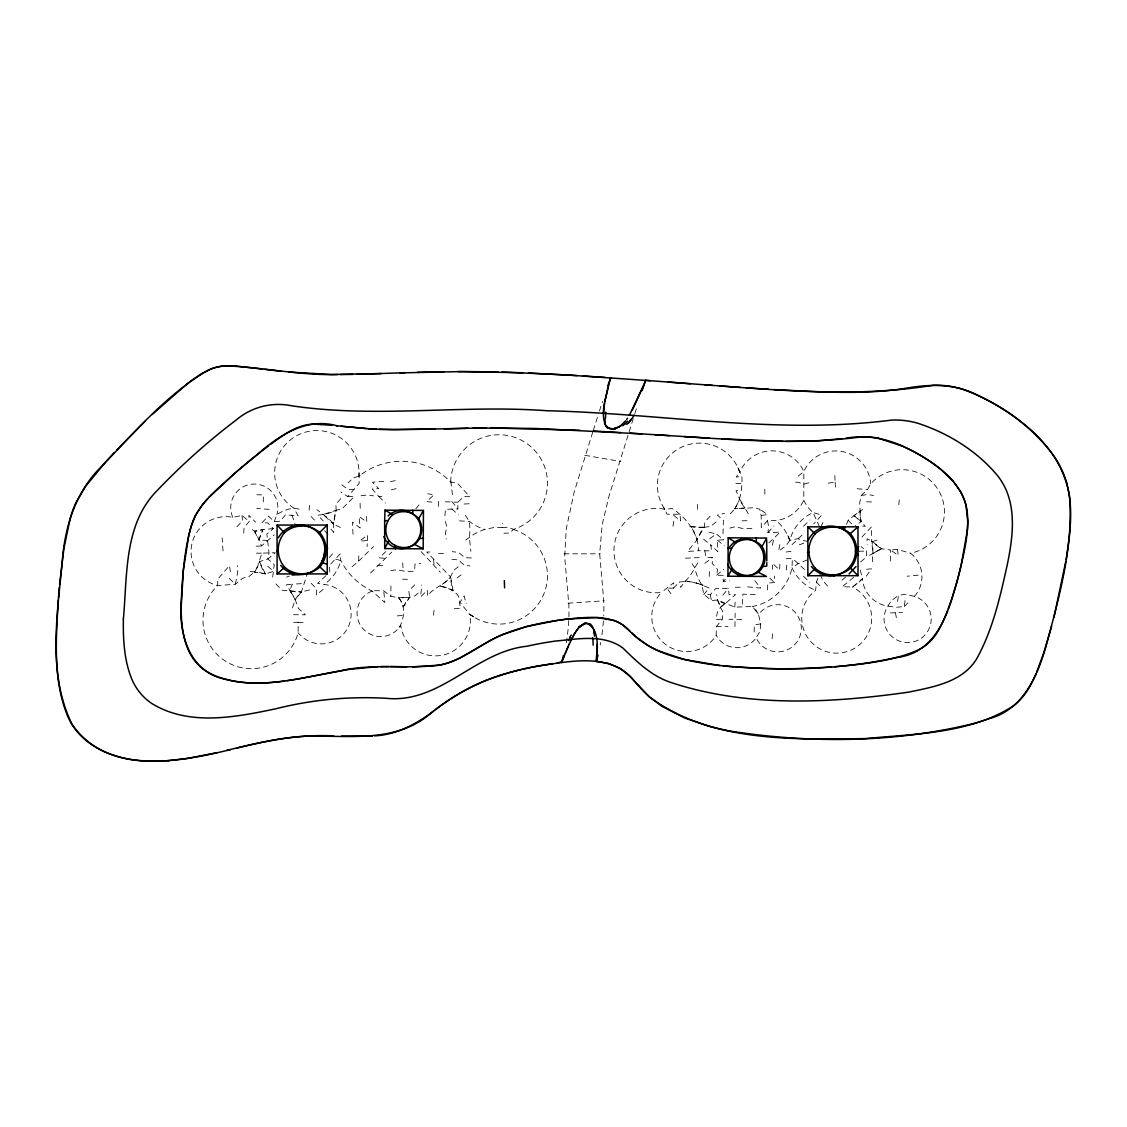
<?xml version="1.0" encoding="UTF-8"?>
<svg xmlns="http://www.w3.org/2000/svg" width="1127" height="1127" viewBox="0 0 1127 1127"><rect width="100%" height="100%" fill="white"/><g stroke="black" fill="none" stroke-linecap="round" stroke-linejoin="round"><path stroke-width="0.75" stroke-dasharray="5 3.75" d="M359.034 472.776L359.231 483.3L347.708 496.584L340.875 492.034M399.451 627.218C404.339 618.357 405.833 605.805 398.564 597.704L390.844 596.338L383.772 590.816L371.206 590.618M703.544 539.129L710.799 545.031L711.475 550.849L698.571 550.723C698.374 533.015 686.456 517.814 672.185 508.488L664.874 509.319A42.206 42.206 0 0 0 613.99 548.835A42.206 42.206 0 0 0 661.394 592.478A34.965 34.965 0 0 0 665.198 644.123A34.965 34.965 0 0 0 716.223 635.346L716.293 626.542L722.632 619.075L722.717 611.524L720.435 607.298A34.965 34.965 0 0 0 717.561 600.085L716.687 594.563M722.985 533.761L723.407 520.392L717.307 514.997L724.591 513.405M367.416 540.58L367.458 535.001L359.752 541.045L367.416 540.58L367.078 546.623M819.54 526.788L813.06 512.531A34.965 34.965 0 0 1 803.805 500.205L803.847 471.509A34.965 34.965 0 0 0 739.706 472.269A42.192 42.192 0 0 0 680.863 447.504A42.192 42.192 0 0 0 664.874 509.319L667.015 514.222L679.975 514.25L680.623 520.984L673.129 514.884M754.202 631.923L754.273 624.865L760.725 623.879L758.527 614.581L752.597 606.467L734.79 607.171L717.561 600.085L711.376 600.437L703.826 594.45L701.994 585.124A49.644 49.644 0 0 1 694.739 567.684L692.119 563.782M263.267 501.966L263.38 494.922L256.829 494.753M860.605 561.936L866.466 556.977L866.593 551.103L861.141 546.637M352.159 566.571L358.668 561.176L358.823 555.329M734.945 626.598L735.128 613.187M767.543 589.956L767.797 583.053L774.432 582.546L774.362 576.066M452.462 494.739L450.715 480.581M670.875 593.661L666.902 588.153L673.495 588.139L673.721 582.758L661.394 592.478M779.842 564.134L779.602 570.008L772.404 563.261L772.587 569.318M786.068 558.71L792.394 558.302L791.999 567.67A49.644 49.644 0 0 1 752.597 606.467A23.582 23.582 0 0 1 758.527 614.581A23.582 23.582 0 0 1 794.62 611.806A23.582 23.582 0 0 1 790.943 647.8A23.582 23.582 0 0 1 756.161 637.797A23.582 23.582 0 0 1 716.223 635.346M465.606 540.058L469.424 537.424A48.405 48.405 0 0 1 484.864 529.422L495.049 527.281L502.191 527.591L502.388 523.238M872.368 561.669L872.904 550.864A42.192 42.192 0 0 0 871.734 541.03L871.439 526.915L860.929 538.072M730.24 513.743C740.636 504.276 742.284 489.71 741.946 476.482L737.354 466.522L739.875 471.875L736.17 477.031L741.946 476.482M243.728 533.113L244.052 527.605L249.25 521.491L248.87 515.293L255.575 522.153M709.179 576.475L709.559 570.149M704.84 550.723L705.882 557.513L712.56 557.442L712.194 563.444L717.505 569.417L716.716 575.263L723.252 575.333L723.252 581.433L729.69 580.884M230.401 571.896L229.485 565.669L217.849 578.982L217.652 585.561A48.405 48.405 0 0 0 226.893 662.028A48.405 48.405 0 0 0 298.148 632.754L298.162 622.231L293.048 622.372M734.79 607.171L735.213 601.17M603.452 621.033L601.973 634.91M898.839 504.811L899.346 498.092M444.926 515.8L445.433 509.305L457.9 508.967L457.773 502.233L463.915 496.514L469.846 496.739L457.477 483.314L450.659 482.018A68.254 68.254 0 0 0 358.879 476.298L353.667 477.721L348.102 482.807M760.725 623.879L760.049 631.275L756.161 637.797M786.336 569.98L786.829 564.641M860.211 570.037L862.451 578.672A42.192 42.192 0 0 1 852.505 586.984A34.965 34.965 0 0 1 865.184 638.516A34.965 34.965 0 0 1 812.328 643.235A34.965 34.965 0 0 1 815.652 590.294L816.427 582.025L819.301 574.671M768.896 542.932L780.194 532.113L767.952 532.691L768.558 526.52L767.572 520.604L776.264 520.505A34.965 34.965 0 0 0 803.805 500.205M433.529 615.159L434.247 608.228M309.08 510.263L309.671 504.995M390.942 585.927L390.844 596.338M853.66 577.334L842.137 586.787L852.505 586.984L862.451 578.672A29.781 29.781 0 0 0 887.865 606.115L896.613 607.242L904.333 606.537L905.066 600.423M772.08 638.755L772.953 631.768M890.316 561.147L890.584 549.976L881.723 548.75L871.734 541.03L867.043 538.734L867.156 544.623M272.706 577.109L274.241 564.683L267.817 558.964L259.506 561.598A34.965 34.965 0 0 1 254.42 571.981L249.208 576.362L242.573 578.278L235.402 584.237L217.652 585.561A34.965 34.965 0 0 1 191.872 544.031A34.965 34.965 0 0 1 232.81 517.307L242.023 515.476L249.25 521.491M672.974 526.253L673.861 520.716M897.529 601.48L898.543 595.295L905.784 594.267L914.448 596.408A23.582 23.582 0 0 1 929.451 627.908A23.582 23.582 0 0 1 896.683 639.868A23.582 23.582 0 0 1 887.865 606.115L891.387 600.663L898.543 595.295M779.799 544.566L778.616 551.202L786.068 545.623L789.858 540.27A42.192 42.192 0 0 1 813.06 512.531L821.822 515.081L813.75 523.844M600.24 645.01L600.719 642.489M458.21 566.782L452.8 571.121C450.222 584.068 434.12 585.913 427.612 595.958L427.288 590.252L420.596 596.916L421.709 584.955M914.448 596.408A29.781 29.781 0 0 0 910.588 553.244A42.192 42.192 0 0 0 938.791 490.794A42.192 42.192 0 0 0 870.622 483.934L867.663 489.442L861.267 495.429L859.732 502.684L860.38 517.208L861.211 521.716L865.282 526.365L860.155 525.844M772.404 545.186L773.798 538.692M292.485 607.918L295.232 599.789A29.781 29.781 0 0 1 301.388 591.999L307.389 573.53M360.119 475.326L358.879 476.298A42.192 42.192 0 0 0 327.21 431.866A42.192 42.192 0 0 0 278.2 455.815A42.192 42.192 0 0 0 293.753 508.094L298.162 515.856L285.554 514.785L280.116 521.209L274.27 521.618L268.437 516.053L261.816 522.872L267.606 522.829L273.452 528.577L266.86 533.944L269.071 553.174L267.817 558.964L275.382 552.723L261.858 553.146L257.576 566.627L254.42 571.981L248.912 571.065M633.275 418.638L609.059 495.965L602.156 524.703L599.677 553.808L603.508 597.873A171.205 171.205 0 0 1 603.734 615.99M592.732 432.148L574.305 491.611L566.261 528.704L564.669 556.907L568.684 603.142M634.853 413.553L637.248 405.917M593.253 430.5L597.873 415.835M599.423 411.003L602.551 401.395M274.27 521.618L276.833 514.574A42.192 42.192 0 0 1 293.753 508.094L302.008 509.728M293.4 614.708L305.403 614.807L298.486 608.566L295.232 599.789A48.405 48.405 0 0 0 289.724 590.745L292.175 584.223L304.769 583.42M846.419 524.379L848.194 520.195L854.012 515.701A34.965 34.965 0 0 0 860.056 511.01L865.367 508.277M820.836 527.056L823.189 521.857M273.452 528.577L263.042 529.507L258.985 540.002L261.563 545.919L274.227 534.888M414.666 584.828L408.833 591.154L409.65 597.296L398.564 597.704A23.582 23.582 0 0 1 403.396 606.904L409.65 597.296L415.102 595.789L420.427 591.154M697.81 562.937L694.739 567.684A42.206 42.206 0 0 1 684.723 581.673L680.652 587.406L679.482 581.87L686.723 581.617A34.965 34.965 0 0 1 701.994 585.124L709.193 587.97L703.826 594.45L710.334 594.718L715.546 588.646L728.422 588.322L729.099 594.76L735.593 594.605L724.999 603.804A23.582 23.582 0 0 0 720.435 607.298L717.223 612.637L716.152 619.611L722.632 619.075M866.339 576.179L871.396 568.839L865.085 569.403M340.763 498.543L335.902 504.544L336.128 510.306A68.254 68.254 0 0 0 333.578 524.224L333.831 532.381L329.239 527.239M722.844 595.211L728.422 588.322M415.863 508.714L420.075 503.656M329.309 557.597L333.353 552.765M329.817 572.107L329.464 565.345L340.171 553.864L340.833 560.57A68.254 68.254 0 0 0 372.079 591.041L384.814 602.522L383.772 590.816M767.952 532.691L773.925 525.929M767.572 520.604L761.288 527.464L761.162 515.433L759.823 509.136L753.005 507.798L734.635 508.812A42.192 42.192 0 0 0 739.537 498.923L736.044 490.696L741.665 490.668M450.659 482.018A48.405 48.405 0 0 1 495.007 434.923A48.405 48.405 0 0 1 546.567 473.988A48.405 48.405 0 0 1 513.236 529.422L509.939 532.972L503.938 533.268M710.151 516.194L704.995 521.759L704.121 527.281A49.644 49.644 0 0 0 696.993 539.974L687.569 551.469L698.571 550.723M792.042 544.665L804.298 533.001M673.495 588.139L679.482 581.87M370.544 573.023L391.745 552.117M236.909 526.703L242.474 520.97L242.023 515.476M904.333 606.537L910.405 600.381M358.668 561.176L373.586 546.454M385.73 551.624L379.489 557.837L385.265 558.358M723.252 581.433L725.379 579.32M803.565 526.196L809.904 519.956M325.999 575.629L317.575 583.392L324.153 584.448A29.781 29.781 0 0 1 347.581 628.218A29.781 29.781 0 0 1 298.148 632.754M716.716 575.263L723.548 569.304M841.925 580.194L848.011 575.066M716.138 521.914L710.588 526.464L703.84 527.309M798.184 476.143L803.847 471.509A34.965 34.965 0 0 1 870.622 483.934M323.195 589.393L316.349 594.859L316.631 588.942L310.728 582.828M457.139 577.926L463.718 572.798M704.854 563.303L712.56 557.442M854.012 515.701L861.211 521.716A42.192 42.192 0 0 0 854.012 515.701L860.056 511.01L860.042 511.827A42.192 42.192 0 0 0 861.211 521.716L855.379 525.506M881.511 548.624L866.466 556.977M709.714 538.734L716.194 533.973L723.844 539.805L717.434 540.129L717.885 551.61L710.799 545.031M876.172 551.512L881.723 548.75A42.192 42.192 0 0 1 871.734 541.03M807.538 559.781L797.944 563.824L791.999 567.67A42.192 42.192 0 0 0 815.652 590.294M799.212 544.919L807.693 541.566L797.55 538.762L789.858 540.27A49.644 49.644 0 0 0 776.264 520.505M286.497 577.094L289.357 576.108M267.564 540.425L258.985 540.002A42.192 42.192 0 0 1 263.042 529.507L254.392 531.183L249.856 527.971M265.423 573.967L259.506 561.598A42.192 42.192 0 0 0 265.423 573.967L254.42 571.981A48.405 48.405 0 0 1 265.423 573.967L273.593 571.333L266.888 565.557M876.961 540.242L871.889 541.678L872.777 554.033A29.781 29.781 0 0 1 881.723 548.75M808.834 482.821L803.903 484.145L798.212 482.286L792.253 482.117M729.803 528.112L735.522 526.633L741.425 528.267L753.738 528.732M309.545 589.928L301.303 591.999L295.232 599.789L286.582 584.758L292.175 584.223M391.252 489.836L396.69 488.498M390.407 481.623L396.915 480.285M390.731 570.783C398.704 568.036 406.608 573.756 414.666 570.671L414.947 564.063L420.794 563.528M828.26 483.131L835.121 482.173L834.825 475.552M861.267 495.429L867.677 494.556L873.51 495.457M786.026 552.019L793.197 551.075M361.02 495.795L367.289 494.964L373.544 495.866M761.162 515.433L767.501 514.673L759.823 509.136M918.28 575.15L907.066 576.207M703.558 527.337L699.867 527.521A42.192 42.192 0 0 1 690.865 526.605L686.597 526.563M897.557 549.441L890.584 549.976L898.163 555.428L897.557 549.441L910.588 553.244M383.828 481.37L372.403 482.215L378.714 488.639L372.248 488.991L378.954 496.598L384.885 496.204M568.036 603.184L604.311 600.79M445.278 501.797L457.773 502.233M502.191 527.591L508.207 527.211L514.616 529.873M397.296 615.849L403.381 615.469M256.139 546.243L261.563 545.919M699.191 557.626L681.835 558.344M464.211 504.008L469.832 503.727M890.344 612.933L902.558 612.51M716.293 626.542L728.014 626.556M438.473 553.582L445.306 553.427M742.045 520.815L748.3 520.702M735.846 483.596L741.566 483.497M858.689 551.23L866.593 551.103M735.227 587.28L741.397 587.195M857.154 488.78L867.663 489.442M377.728 565.486L383.884 565.444M256.435 553.174L261.858 553.146M347.708 496.584L354.301 496.584L342.242 508.615L336.128 510.306A42.192 42.192 0 0 1 323.111 514.504L317.8 515.222L323.252 520.97M563.965 553.808L600.311 553.808M454.364 608.355L460.534 608.383L458.28 595.803C453.787 589.97 446.743 587.195 439.643 586.195A68.254 68.254 0 0 0 450.659 576.996L426.767 552.005L432.204 552.033M354.075 489.456L347.919 489.386L341.396 484.483M684.723 581.673C685.639 578.771 716.716 589.956 696.204 582.927M747.595 586.857L760.64 588.069L754.766 580.644M402.508 579.193L408.397 579.32M741.791 619.681L728.972 619.244M866.564 501.754L872.002 501.98M471.382 557.964L465.042 557.71L458.576 552.469L452.265 551.638M398.564 597.704L401.621 597.775A68.254 68.254 0 0 0 409.65 597.296A34.965 34.965 0 0 0 403.396 606.904M755.245 594.676L742.792 594.168L742.468 606.509M459.464 520.871L469.395 521.407A48.405 48.405 0 0 0 484.864 529.422M269.212 509.362L256.801 508.474M289.724 590.745L301.388 591.999L300.12 592.027A42.192 42.192 0 0 1 289.724 590.745L281.947 590.21L275.058 582.997M298.162 622.231L304.572 622.837M431.979 502.135L426.626 501.557L434.092 494.767L427.809 493.795M451.871 559.26L458.224 559.964L464.592 565.317L469.917 565.909M690.865 526.605L704.121 527.281L696.993 539.974A42.206 42.206 0 0 0 690.865 526.605M584.814 455.308L620.639 461.422M709.094 532.198L716.194 533.973M335.719 559.161L340.833 560.57A42.192 42.192 0 0 1 324.153 584.448M340.396 527.492L333.578 524.224A42.192 42.192 0 0 0 323.111 514.504L317.011 509.686M372.079 591.041A23.582 23.582 0 0 0 362.542 628.148A23.582 23.582 0 0 0 400.747 625.316A34.965 34.965 0 0 0 440.981 655.435A34.965 34.965 0 0 0 469.762 614.243L474.932 617.666L469.818 614.525L460.041 602.424L464.099 595.873L466.226 603.678M717.434 540.129L724.21 545.82M804.551 569.544L792.394 558.302M451.828 508.883L458.337 514.856M769.713 578.095L774.432 582.546M229.232 578.348L235.402 584.237L237.797 571.727L237.487 565.641M378.954 496.598L385.406 503.093M421.146 551.638L440.347 572.291M803.565 576.249L809.778 582.56M311.066 516.504L316.462 522.167M816.427 582.025L821.47 587.491M848.194 520.195L853.928 526.45M324.576 530.69L327.929 534.367M827.556 586.082L822.766 580.475L820.456 574.657M451.814 501.388L457.9 508.967M465.324 515.278L469.395 521.407A68.254 68.254 0 0 1 469.424 537.424L470.847 551.455M663.803 507.685L664.874 509.319M254.392 531.183L258.985 540.002A34.965 34.965 0 0 0 254.392 531.183A23.582 23.582 0 0 0 263.042 529.507M748.258 513.729L744.975 508.066A34.965 34.965 0 0 1 739.537 498.923L744.975 508.066L743.369 508.038A49.644 49.644 0 0 0 734.635 508.812M789.886 540.171L787.322 534.607L789.858 540.27M291.949 515.039L295.499 525.421M453.026 590.689L450.659 576.996A48.405 48.405 0 0 0 453.026 590.689A34.965 34.965 0 0 0 439.643 586.195M445.404 521.449L446.855 527.211L445.404 533.029L446.193 539.1M710.334 594.718L711.376 600.437M895.486 612.806L896.543 619.019M433.571 559.175L434.149 566.022M223.019 550.892L222.174 537.931M835.121 482.173L835.586 489.287M402.705 562.922L403.212 571.192M697.374 504.332L697.74 511.264M438.276 501.374L438.586 508.052M352.99 534.24L352.483 522.097L360.189 528.042L359.048 516.377L366.768 521.998L366.585 515.969M360.091 503.276L360.26 510.052M764.824 489.188L764.839 496.176M513.236 529.422A48.405 48.405 0 0 1 542.115 597.789A48.405 48.405 0 0 1 469.762 614.243M232.81 517.307A23.582 23.582 0 0 1 252.842 484.075A23.582 23.582 0 0 1 276.833 514.574M568.769 603.142A177.967 177.967 0 0 1 565.895 644.545M333.733 522.463L333.578 524.224L323.111 514.504L336.128 510.306L333.733 522.463M724.999 603.804L720.435 607.298L717.561 600.085A49.644 49.644 0 0 0 724.999 603.804"/><path stroke-width="1.5" d="M324.858 549.821L323.97 556.386L321.589 562.119L326.309 564.063M858.422 555.231L855.52 550.864L858.718 546.863M766.825 560.837L766.712 539.833M766.797 562.584L766.726 566.106L762.894 566.557A19.018 19.018 0 0 1 758.316 572.291A19.934 19.934 0 0 1 738.213 573.136A19.018 19.018 0 0 1 732.451 568.572A19.934 19.934 0 0 1 731.606 548.483A19.018 19.018 0 0 1 736.17 542.735L728.197 537.804L727.943 576.207L766.416 576.46L758.316 572.291M384.659 520.787L384.716 548.567L423.188 548.835L423.456 510.432L384.983 510.165L384.659 520.787L388.111 520.575A19.004 19.004 0 0 1 392.858 514.715A19.934 19.934 0 0 1 412.778 513.982A19.004 19.004 0 0 1 418.68 518.702A19.934 19.934 0 0 1 419.399 538.607A19.004 19.004 0 0 1 414.694 544.496A19.934 19.934 0 0 1 394.76 545.229A19.004 19.004 0 0 1 388.871 540.509A19.934 19.934 0 0 1 388.139 520.589M608.665 384.856C606.298 397.732 599.973 412.51 605.664 425.344M277.073 525.069L277.101 573.939L327.239 573.911L327.224 525.055L277.073 525.069L284.384 532.846A26.217 26.217 0 0 0 278.242 551.089A26.118 26.118 0 0 0 284.694 567.304A26.189 26.189 0 0 0 303.36 573.756A26.09 26.09 0 0 0 319.955 566.966A26.217 26.217 0 0 0 326.069 548.694A26.118 26.118 0 0 0 319.617 532.479A26.189 26.189 0 0 0 300.951 526.027A26.09 26.09 0 0 0 284.356 532.817M807.848 526.844L807.862 575.714L858.013 575.7L857.985 526.83L807.848 526.844L815.117 533.888A26.203 26.203 0 0 0 808.932 552.188A26.118 26.118 0 0 0 815.328 568.346A26.189 26.189 0 0 0 834.036 574.855A26.09 26.09 0 0 0 850.575 568.107A26.203 26.203 0 0 0 856.745 549.779A26.118 26.118 0 0 0 850.336 533.635A26.189 26.189 0 0 0 831.627 527.126A26.09 26.09 0 0 0 815.089 533.86M603.48 413.792L604.551 403.311M420.681 531.521L420.794 529.507M58.294 599.944C56.125 637.896 52.786 677.933 66.859 714.124C79.313 746.384 115.433 760.669 147.989 761.077A183.405 183.405 0 0 0 168.472 760.626M58.449 597.972L59.308 587.364M59.576 584.448L63.901 548.426L70.001 519.167M967.375 530.268L961.162 565.345A410.665 410.665 0 0 1 956.217 584.251L951.16 600.466M1066.128 559.429C1070.129 534.254 1073.622 507.981 1066.649 482.99M1065.776 561.528L1054.013 617.202M604.875 401.367L608.073 387.096M597.986 655.111L596.324 661.422L608.707 663.479L620.54 668.635L629.599 676.073L649.504 696.993L662.211 706.46L684.822 718.054L707.953 725.929M1051.59 626.485L1043.898 652.406L1036.77 671.946M608.65 384.927L610.707 377.827L607.918 385.603M642.165 390.59L645.588 380.348L712.461 385.392M950.709 601.776L948.159 608.89M947.427 610.848C942.116 624.372 936.002 638.798 923.323 647.011A53.42 53.42 0 0 1 917.012 650.533M644.63 382.743L645.588 380.348L643.658 385.138M561.894 661.676L557.273 663.014M562.641 659.83L561.57 662.493A177.967 177.967 0 0 0 563.5 655.365M562.542 660.056L566.008 651.589M563.514 657.675L563.824 656.886M564.148 656.111L564.458 655.351M643.7 385.025L632.275 410.298M642.784 387.279L629.317 415.454M565.317 653.251L568.05 646.771M566.402 650.645L566.951 649.349M845.236 527.154L844.053 529.944L843.207 527.098M567.233 648.687L567.529 647.983M1036.164 673.397C1031.163 685.315 1024.612 696.965 1014.427 705.206C971.009 733.719 915.561 733.846 865.536 738.565C792.309 739.594 711.024 742.439 649.504 696.993A106.741 106.741 0 0 1 642.277 689.935L636.022 683.018M567.839 647.278L569.177 644.221M569.05 644.517L574.15 634.233L578.954 627.33M572.093 638.079L574.953 632.881M384.716 548.567L388.871 540.495M418.666 518.716L423.456 510.432M727.943 576.207L732.451 568.557M575.629 631.782L579.447 626.809M627.542 418.202L626.654 419.455M625.682 420.751L620.808 425.738M105.572 462.042L85.694 486.202L75.946 502.628A90.343 90.343 0 0 0 72.945 509.869L71.917 512.827A128.534 128.534 0 0 0 70.283 518.195M106.826 460.661L114.32 452.547M849.138 573.854L855.971 566.585M116.602 450.124L145.186 421.216M208.875 497.472L235.275 472.875A719.984 719.984 0 0 1 251.532 459.224L260.703 451.885M807.862 575.714L815.356 568.318M319.589 532.507L327.224 525.055M579.898 626.358L584.124 623.597L587.984 623.597A6.072 3.635 -2.1 0 1 588.66 623.865L588.872 623.978M152.272 414.412L188.716 382.447M622.16 424.597L618.653 427.189M850.322 533.649L857.985 526.83M277.101 573.939L284.722 567.29M261.929 450.927L268.635 445.799M189.914 381.532L201.296 373.784L211.524 368.797A46.475 46.475 0 0 1 223.202 366.064L235.726 366.021L262.619 369.05M270.494 444.404C282.06 436.107 293.893 426.753 308.347 424.555A49.053 49.053 0 0 1 313.912 424.146L331.944 425.288M435.515 709.728C454.378 695.401 475.045 683.187 497.796 676.144A268.635 268.635 0 0 1 515.588 671.002M433.74 711.01C416.581 723.872 396.718 734.776 374.882 735.861M917.012 650.533C891.048 661.549 862.451 664.085 834.614 666.761M583.856 623.682L585.012 623.372A3.635 2.113 -1.4 0 1 585.927 623.273M292.217 575.136L307.389 573.53M615.553 428.485L620.033 426.316A40.276 27.823 42.4 0 0 620.822 425.738M326.097 548.694L327.661 548.285M807.425 552.568L808.89 552.188M515.588 671.002L521.392 669.579M226.865 750.413C261.76 741.51 297.458 733.945 333.691 735.945M236.628 748.131C259.154 742.82 281.82 737.509 305.023 736.269C347.989 735.001 396.591 743.876 431.754 712.419C462.281 687.555 499.5 672.425 538.171 666.043C570.008 661.338 612.215 651.8 634.924 681.779M230.457 749.582C178.855 762.401 107.403 775.39 72.029 724.351C46.7 672.439 57.829 612.271 62.647 556.963C65.817 523.351 77.073 489.963 101.965 466.085C134.719 431.88 166.599 394.816 207.664 370.403A47.912 47.912 0 0 1 226.457 365.838C263.69 367.458 300.515 375.559 337.959 374.544M522.872 669.227L527.366 668.226A379.982 379.982 0 0 1 540.002 665.705L552.948 663.606M217.088 752.653L187.758 758.358L168.472 760.64M298.627 678.82L348.722 669.424L378.052 666.62M296.908 679.116L287.272 680.666M558.048 620.287L526.887 626.499L502.712 634.571A143.791 143.791 0 0 0 490.301 640.502L459.76 658.083A94.978 94.978 0 0 1 450.701 661.986L447.504 663.07A72.325 72.325 0 0 1 439.107 665.198L412.679 666.846M560.02 620.005L566.923 619.103M284.511 681.06C261.239 684.188 236.684 684.695 214.651 675.524A60.083 60.083 0 0 1 205.241 670.41C185.983 657.971 181.546 632.853 181.222 611.538A201.127 201.127 0 0 1 181.165 607.073L183.363 570.192L188.632 536.015A141.002 141.002 0 0 1 191.125 526.563L195.365 515.645L202.212 505.079A107.53 107.53 0 0 1 207.791 498.641M841.841 438.685L814.61 441.122L785.392 441.418M568.149 618.962L597.211 617.596L614.356 620.526A35.712 35.712 0 0 1 622.935 625.147L636.966 637.671L648.095 645.616M845.842 438.206C866.86 434.43 888.456 438.699 907.32 448.391A181.024 181.024 0 0 1 925.521 458.464L931.339 462.295A145.946 145.946 0 0 1 941.2 469.705L952.864 480.863L960.514 491.555A54.35 54.35 0 0 1 966.05 505.657L967.783 520.646A101.064 101.064 0 0 1 967.36 530.268M419.427 538.621L423.498 538.213M831.557 667.001L803.847 668.438A685.765 685.765 0 0 1 767.797 668.593L735.508 667.029M372.403 736.044L341.636 736.114M404.607 372.741L356.822 374.319M381.306 373.572L331.408 374.502L288.568 372.037M400.113 372.896L463.859 371.53L498.373 371.938M435.191 429.162L379.038 429.387M444.32 428.88L468.283 428.246M417.201 372.333L443.855 371.713M728.197 537.804L766.67 538.058L762.035 546.468A19.018 19.018 0 0 0 756.273 541.862A19.934 19.934 0 0 0 736.156 542.707M472.946 428.147L486.498 427.95M380.489 666.564L388.815 666.494M353.005 374.403L340.171 374.544M855.52 551.286L858.689 551.23M490.513 427.922L579.856 430.275M457.956 371.558L522.576 372.741M390.266 666.494L406.819 666.761M783.251 441.39L721.674 438.854M501.966 372.023L566.557 374.953L650.265 380.701M528.633 372.995L576.968 375.587M376.601 429.26L368.402 428.767M593.38 430.993L620.639 432.585M774.066 389.59C816.99 391.689 860.436 394.999 903.178 388.745C927.338 384.138 953.203 383.095 975.771 394.295C1019.287 414.919 1064.423 449.25 1069.974 500.501C1072.467 548.793 1059.436 596.366 1046.983 642.601C1038.531 674.059 1023.696 709.771 988.83 718.758A204.875 204.875 0 0 1 973.573 723.52C894.176 743.017 810.412 743.552 729.916 731.057A275.777 275.777 0 0 1 707.953 725.957M709.489 438.149L629.923 433.148M641.756 433.895L535.297 428.443L479.736 428.035L394.478 429.838L372.502 429.035L336.395 425.752M684.145 436.6C743.073 440.319 802.424 444.827 861.183 436.896A79.299 79.299 0 0 1 878.37 438.164M768.614 389.266L746.187 387.801M582.56 375.939L605.058 377.432M655.167 434.754L669.79 435.684M740.425 387.406L719.928 385.941M704.924 384.828C780.772 390.393 857.408 397.549 932.959 385.293A84.722 84.722 0 0 1 962.655 389.308C998.099 402.043 1030.43 424.794 1053.196 454.914A94.64 94.64 0 0 1 1066.734 482.962M366.993 428.669L341.115 426.26M668.156 382.053L690.372 383.743M733.592 666.874L723.097 665.916M611.947 428.894L608.397 427.922L605.72 425.442A26.527 16.06 -33 0 1 605.058 423.822M727.887 548.159L731.592 548.469M337.241 425.851C306.417 417.089 278.82 435.459 256.787 454.984A708.798 708.798 0 0 0 231.077 476.538C215.553 490.992 196.943 505.121 191.125 526.577C184.208 550.849 182.433 576.263 181.236 601.367C178.489 632.627 188.97 671.791 224.203 678.947C262.661 689.259 302.05 677.651 340.044 670.889C372.657 663.169 406.227 669.353 439.093 665.184C462.873 660.802 480.905 643.32 502.853 634.501C527.521 624.457 554.104 620.005 580.532 617.85C597.704 616.568 617.596 617.089 629.866 631.078M281.116 371.276L264.93 369.346M720.181 665.606L683.709 659.323L657.971 650.659A104.191 104.191 0 0 1 649.391 646.363M856.774 549.779L858.422 549.976M878.356 438.22L902.361 446.109A178.658 178.658 0 0 1 931.099 462.14C948.427 473.889 965.008 490.484 967.262 512.348C969.276 534.113 963.416 555.597 958.344 576.559C949.272 610.454 937.551 653.35 895.88 657.633C836.812 670.579 775.432 671.171 715.462 665.043C685.836 660.929 653.435 654.717 631.5 632.641M276.664 550.694L278.214 551.089M414.694 544.496L423.188 548.835M384.983 510.165L392.858 514.715M319.927 566.937L327.239 573.911M850.547 568.078L858.013 575.7M604.903 423.949L604.523 422.963M594.619 631.458L593.901 629.838A42.615 28.358 -18.5 0 0 592.816 627.612A17.708 11.58 -12.3 0 0 589.632 623.499M394.746 545.257L395.366 548.891M834.036 574.883L834.234 576.151M597.268 643.954L596.324 661.422C597.437 649.49 600.085 630.232 587.209 623.372A3.409 2 -1.5 0 0 585.42 623.301A4.494 2.62 -1.4 0 0 584.068 623.611M738.199 573.164L738.34 576.517M504.318 580.56L504.6 587.857M756.287 537.748L756.287 541.862M412.792 510.108L412.792 513.954M300.951 524.618L300.951 525.999M728.451 549.131A18.61 18.61 0 0 1 757.189 543.284A18.61 18.61 0 0 1 755.935 572.586A18.61 18.61 0 0 1 727.803 564.289M808.313 540.143A24.822 24.822 0 0 1 844.602 530.31A24.822 24.822 0 0 1 848.997 567.642A24.822 24.822 0 0 1 811.412 566.487M388.068 515.955A19.173 19.173 0 0 1 416.891 517.927A19.173 19.173 0 0 1 411.031 546.215A19.173 19.173 0 0 1 383.8 536.565M278.369 537.72A24.822 24.822 0 0 1 314.785 529.859A24.822 24.822 0 0 1 317.969 566.98A24.822 24.822 0 0 1 280.736 565.444M580.588 626.274A14.665 8.622 -1.2 0 1 584.166 623.921M579.109 627.401A34.543 22.315 6 0 1 580.067 626.429M578.827 627.274A34.543 22.54 7.3 0 1 579.757 626.288M569.896 637.431A123.731 50.532 -87.8 0 1 571.178 634.994M605.593 418.061A45.207 20.159 -63.7 0 1 605.748 412.102M605.368 422.273A36.98 20.047 -53 0 1 604.945 419.019M608.214 428.345A9.946 5.424 -6.6 0 1 606.777 427.147A18.173 10.791 -17.6 0 1 605.678 425.767M609.425 428.373A7.044 3.296 1.3 0 1 608.721 428.077M615.272 428.33A6.452 2.677 3.4 0 1 611.905 428.725M615.765 428.612A6.382 3.071 5.9 0 1 612.003 429.176M615.455 428.415A8.03 3.649 4.6 0 1 614.285 428.669M616.793 427.499A13.933 6.903 6.8 0 1 615.032 428.049M630.923 419.357A63.408 34.543 -88.4 0 1 626.767 424.414M762.063 546.44A19.934 19.934 0 0 1 762.866 566.543M609.341 428.429A4.846 2.198 2.2 0 0 610.397 428.739A4.24 1.86 2.9 0 0 611.158 428.88A5.17 2.169 3.4 0 0 614.314 428.697M618.441 427.034A23.385 13.904 16.5 0 1 617.117 427.668M625.161 423.667A53.744 36.261 67.6 0 1 622.71 425.64M627.457 421.174A59.139 35.374 85.1 0 1 624.978 423.921M634.135 415.173A68.986 33.134 -82.7 0 1 628.669 423.076M592.689 637.91A79.975 44.995 -56.3 0 1 593.14 645.095M593.661 632.008A70.381 45.334 -40.3 0 1 594.563 636.206M580.123 627.035A16.905 9.946 -1.3 0 1 584.561 623.978M568.543 640.685A118.574 38.079 -81.9 0 1 570.403 636.91M123.364 619.075C123.068 639.347 124.069 660.197 131.831 679.187A54.927 54.927 0 0 0 151.948 703.6C189.364 726.478 235.557 717.195 275.918 708.77C312.038 699.599 349.257 696.176 386.448 698.317C440.488 703.812 475.256 651.603 527.112 646.208A355.667 355.667 0 0 1 555.4 641.066C577.573 639.051 603.41 633.825 622.78 647.926C636.924 661.746 651.434 675.975 670.706 682.413C746.962 707.7 830.162 703.276 908.672 692.133C933.241 686.991 962.641 682.187 976.729 658.703C992.802 629.754 1000.156 596.916 1007.242 564.838C1013.412 535.212 1017.794 500.557 997.198 475.242C976.602 450.687 948.145 433.134 917.815 423.245A81.665 81.665 0 0 0 891.781 420.075C777.024 434.923 661.634 413.398 546.722 410.721C461.788 404.508 376.319 418.413 291.766 405.805C271.945 401.719 251.434 406.946 236.036 420.146C207.748 441.53 181.236 465.324 156.752 490.978C123.716 524.478 127.407 575.784 123.364 619.075"/></g></svg>
